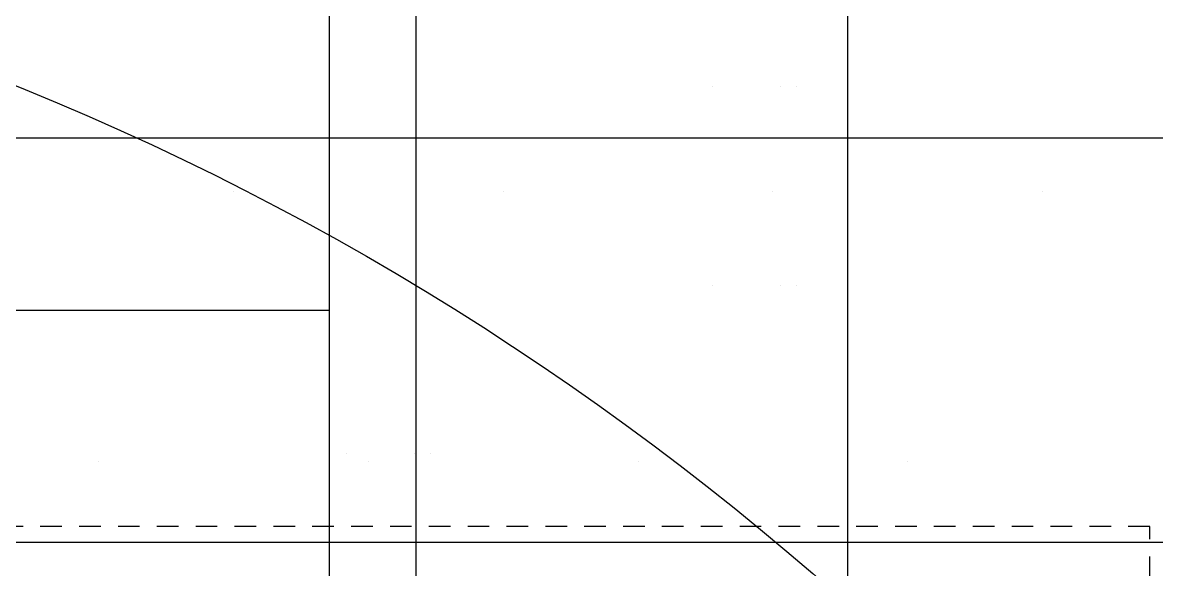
# Model space of a CAD drawing. Header units: inches. Extents: x -31 to 122, y -49 to 49.
# Drawn here: x 6.22 to 12.79, y 12.5 to 15.67 of the extents above; entities that cross this region are included whole.
import ezdxf
from ezdxf.enums import TextEntityAlignment as Align

# ---------------------------------------------------------------- set-up
doc = ezdxf.new("R2010")
doc.units = ezdxf.units.IN
doc.header["$MEASUREMENT"] = 0
doc.linetypes.add('HIDDEN2', pattern=[0.1875, 0.125, -0.0625])
for name, color, linetype in [('M-BLKA', 4, 'Continuous'), ('M-TRBX-AIRT', 4, 'Continuous'), ('M-TRBX-WTRT', 4, 'Continuous')]:
    doc.layers.add(name, color=color, linetype=linetype)
doc.styles.add('BRA-NRW1', font='romans.shx', dxfattribs={"width": 0.65, "height": 8})
doc.styles.add('BRA-NRW2', font='romans.shx', dxfattribs={"width": 0.6, "height": 7})

# ---------------------------------------------------------------- blocks, each defined once
blk = doc.blocks.new('HVIF18')
blk.add_line((11, 17), (11, -17))
blk = doc.blocks.new('HVIF60')
for p, q in [((11, 49), (11, -49)), ((8.5, 33), (8.5, -33))]:
    blk.add_line(p, q)
blk = doc.blocks.new('HVIF36')
for p, q in [((11, 31), (11, -31)), ((8.5, 21), (8.5, -21))]:
    blk.add_line(p, q)
blk = doc.blocks.new('HVIF24')
for p, q in [((11, 22.5), (11, -22.5)), ((0, 15), (11, 15)), ((8.5, 15), (8.5, -15))]:
    blk.add_line(p, q)
blk = doc.blocks.new('HVRF25')
at = {"linetype": 'HIDDEN2'}
blk.add_lwpolyline([(-12.75, 12.75), (-12.75, -12.75), (12.75, -12.75), (12.75, 12.75)], close=True, dxfattribs=at)
blk.add_circle((0, 0), 22)
blk = doc.blocks.new('HVRF19')
blk.add_circle((0, 0), 16.5)
blk = doc.blocks.new('HVRF37')
blk.add_circle((0, 0), 31)
blk = doc.blocks.new('HVRF31')
blk.add_circle((0, 0), 25)
blk = doc.blocks.new('hvtb19')
for p, q in [((8, 15), (58, 15)), ((8, -15), (8, 15)), ((8, 14), (0, 14))]:
    blk.add_line(p, q)
at = {"color": 4}
blk.add_line((10.2183, 14.1472), (10.2183, 14.1472), dxfattribs=at)
blk = doc.blocks.new('hvtb22e')
at = {"color": 4}
for p, q in [((10.7036, 15.2944), (10.7036, 15.2944)), ((8.5823, 13.1731), (8.5823, 13.1731))]:
    blk.add_line(p, q, dxfattribs=at)
blk = doc.blocks.new('hvtb22c')
blk.add_line((8, -17), (8, 17))
at = {"color": 4}
for p, q in [((10.6111, 15.2944), (10.6111, 15.2944)), ((8.4898, 13.1731), (8.4898, 13.1731))]:
    blk.add_line(p, q, dxfattribs=at)
blk = doc.blocks.new('hvtb22')
blk.add_line((8, -17), (8, 17))
at = {"color": 4}
for p, q in [((10.2183, 15.2944), (10.2183, 15.2944)), ((8.097, 13.1731), (8.097, 13.1731))]:
    blk.add_line(p, q, dxfattribs=at)
blk = doc.blocks.new('hvtb19e')
blk.add_line((0, 15), (50, 15))
at = {"color": 4}
blk.add_line((10.7036, 14.1472), (10.7036, 14.1472), dxfattribs=at)
blk = doc.blocks.new('hvtb19c')
for p, q in [((8, 15), (58, 15)), ((8, -15), (8, 15)), ((8, 14), (0, 14))]:
    blk.add_line(p, q)
at = {"color": 4}
blk.add_line((10.6111, 14.1472), (10.6111, 14.1472), dxfattribs=at)
blk = doc.blocks.new('*X158')
at = {"color": 0}
for p, q in [((5069.53125, 2820.3125), (5069.53125, 2820.3125)), ((5071.09375, 2820.3125), (5071.09375, 2820.3125)), ((5072.65625, 2820.3125), (5072.65625, 2820.3125)), ((5074.21875, 2820.3125), (5074.21875, 2820.3125)), ((5068.75, 2818.75), (5068.75, 2818.75)), ((5070.3125, 2818.75), (5070.3125, 2818.75)), ((5071.875, 2818.75), (5071.875, 2818.75)), ((5073.4375, 2818.75), (5073.4375, 2818.75))]:
    blk.add_line(p, q, dxfattribs=at)
blk = doc.blocks.new('hvtbeav6n')
at = {"color": 8}
blk.add_blockref('*X158', (-5062.0886, -2805.6239), dxfattribs=at)
blk = doc.blocks.new('*X162')
at = {"color": 0}
for p, q in [((5069.53125, 2820.3125), (5069.53125, 2820.3125)), ((5071.09375, 2820.3125), (5071.09375, 2820.3125)), ((5072.65625, 2820.3125), (5072.65625, 2820.3125)), ((5074.21875, 2820.3125), (5074.21875, 2820.3125)), ((5068.75, 2818.75), (5068.75, 2818.75)), ((5070.3125, 2818.75), (5070.3125, 2818.75)), ((5071.875, 2818.75), (5071.875, 2818.75)), ((5073.4375, 2818.75), (5073.4375, 2818.75))]:
    blk.add_line(p, q, dxfattribs=at)
blk = doc.blocks.new('hvtbeav6')
at = {"color": 8}
blk.add_blockref('*X162', (-5062.0886, -2805.6239), dxfattribs=at)
blk = doc.blocks.new('*X193')
at = {"color": 0}
for p, q in [((5069.53125, 2820.3125), (5069.53125, 2820.3125)), ((5071.09375, 2820.3125), (5071.09375, 2820.3125)), ((5072.65625, 2820.3125), (5072.65625, 2820.3125)), ((5074.21875, 2820.3125), (5074.21875, 2820.3125)), ((5068.75, 2818.75), (5068.75, 2818.75)), ((5070.3125, 2818.75), (5070.3125, 2818.75)), ((5071.875, 2818.75), (5071.875, 2818.75)), ((5073.4375, 2818.75), (5073.4375, 2818.75))]:
    blk.add_line(p, q, dxfattribs=at)
blk = doc.blocks.new('hvtbsav6n')
at = {"color": 8}
blk.add_blockref('*X193', (-5062.0886, -2805.6239), dxfattribs=at)
blk = doc.blocks.new('*X197')
at = {"color": 0}
for p, q in [((5069.53125, 2820.3125), (5069.53125, 2820.3125)), ((5071.09375, 2820.3125), (5071.09375, 2820.3125)), ((5072.65625, 2820.3125), (5072.65625, 2820.3125)), ((5074.21875, 2820.3125), (5074.21875, 2820.3125)), ((5068.75, 2818.75), (5068.75, 2818.75)), ((5070.3125, 2818.75), (5070.3125, 2818.75)), ((5071.875, 2818.75), (5071.875, 2818.75)), ((5073.4375, 2818.75), (5073.4375, 2818.75))]:
    blk.add_line(p, q, dxfattribs=at)
blk = doc.blocks.new('hvtbsav6')
at = {"color": 8}
blk.add_blockref('*X197', (-5062.0886, -2805.6239), dxfattribs=at)
blk = doc.blocks.new('TB-VCV19')
for p, q in [((8, 15), (63, 15)), ((8, 14), (8, 15)), ((8, 14), (0, 14))]:
    blk.add_line(p, q)
at = {"layer": 'M-BLKA', "style": 'BRA-NRW1', "width": 0.65}
for tag, p in [('BOXTYPE', (35.5, 0)), ('ATC', (27.1305, -33.5203))]:
    blk.add_attdef(tag, text='', height=8, dxfattribs=at).set_placement(p, align=Align.MIDDLE_CENTER)
at = {"layer": 'M-TRBX-AIRT', "style": 'BRA-NRW1', "width": 0.65}
blk.add_attdef('AIR', text='', height=8, dxfattribs=at).set_placement((27.1305, -21.155), align=Align.MIDDLE_CENTER)
at = {"layer": 'M-TRBX-WTRT', "style": 'BRA-NRW1', "width": 0.65}
blk.add_attdef('WATER', text='', height=8, dxfattribs=at).set_placement((27.1305, -21.155), align=Align.MIDDLE_CENTER)
blk = doc.blocks.new('TB-SV4')
blk.add_line((4.6896, 12.6586), (106.4396, 12.6586))
at = {"layer": 'M-BLKA', "style": 'BRA-NRW1', "width": 0.65}
for tag, p in [('BOXTYPE', (25.0489, 0)), ('HEAT', (58.0489, 0)), ('SOUND', (88.0489, 0)), ('ATC', (21.264, -29.3414))]:
    blk.add_attdef(tag, text='', height=8, dxfattribs=at).set_placement(p, align=Align.MIDDLE_CENTER)
at = {"layer": 'M-TRBX-AIRT', "style": 'BRA-NRW1', "width": 0.65}
blk.add_attdef('AIR', text='', height=8, dxfattribs=at).set_placement((21.264, -17.3414), align=Align.MIDDLE_CENTER)
at = {"layer": 'M-TRBX-WTRT', "style": 'BRA-NRW1', "width": 0.65}
blk.add_attdef('WATER', text='', height=8, dxfattribs=at).set_placement((21.264, -17.3414), align=Align.MIDDLE_CENTER)
blk = doc.blocks.new('TB-VVE19')
blk.add_line((0, 15), (50, 15))
at = {"layer": 'M-BLKA', "style": 'BRA-NRW1', "width": 0.65}
for tag, p in [('BOXTYPE', (25, 0)), ('ATC', (19.1305, -33.5646))]:
    blk.add_attdef(tag, text='', height=8, dxfattribs=at).set_placement(p, align=Align.MIDDLE_CENTER)
at = {"layer": 'M-TRBX-AIRT', "style": 'BRA-NRW1', "width": 0.65}
blk.add_attdef('AIR', text='', height=8, dxfattribs=at).set_placement((19.1305, -21.1882), align=Align.MIDDLE_CENTER)
at = {"layer": 'M-TRBX-WTRT', "style": 'BRA-NRW1', "width": 0.65}
blk.add_attdef('WATER', text='', height=8, dxfattribs=at).set_placement((19.1305, -21.1882), align=Align.MIDDLE_CENTER)
blk = doc.blocks.new('TB-VCVns19')
for p, q in [((8, 15), (32, 15)), ((8, 14), (8, 15)), ((8, 14), (0, 14))]:
    blk.add_line(p, q)
at = {"layer": 'M-BLKA'}
for tag, height, style, width, p in [('BOXTYPE', 7, 'BRA-NRW2', 0.6, (18.0472, 0)), ('ATC', 8, 'BRA-NRW1', 0.65, (27.1305, -33.5203))]:
    blk.add_attdef(tag, text='', height=height, dxfattribs=dict(at, style=style, width=width)).set_placement(p, align=Align.MIDDLE_CENTER)
at = {"layer": 'M-TRBX-AIRT', "style": 'BRA-NRW1', "width": 0.65}
blk.add_attdef('AIR', text='', height=8, dxfattribs=at).set_placement((27.1305, -21.155), align=Align.MIDDLE_CENTER)
at = {"layer": 'M-TRBX-WTRT', "style": 'BRA-NRW1', "width": 0.65}
blk.add_attdef('WATER', text='', height=8, dxfattribs=at).set_placement((27.1305, -21.155), align=Align.MIDDLE_CENTER)
blk = doc.blocks.new('TB-VVR19')
blk.add_line((0, 15), (50, 15))
at = {"layer": 'M-BLKA', "style": 'BRA-NRW1', "width": 0.65}
for tag, p in [('BOXTYPE', (25, 0)), ('ATC', (19.1305, -33.5646))]:
    blk.add_attdef(tag, text='', height=8, dxfattribs=at).set_placement(p, align=Align.MIDDLE_CENTER)
at = {"layer": 'M-TRBX-AIRT', "style": 'BRA-NRW1', "width": 0.65}
blk.add_attdef('AIR', text='', height=8, dxfattribs=at).set_placement((19.1305, -21.1882), align=Align.MIDDLE_CENTER)
at = {"layer": 'M-TRBX-WTRT', "style": 'BRA-NRW1', "width": 0.65}
blk.add_attdef('WATER', text='', height=8, dxfattribs=at).set_placement((19.1305, -21.1882), align=Align.MIDDLE_CENTER)

msp = doc.modelspace()

# ---------------------------------------------------------------- block references
for name in ['HVIF60', 'HVRF37', 'HVIF36', 'HVRF31', 'HVIF24', 'HVRF25', 'hvtbeav6n', 'hvtbeav6', 'hvtbsav6n', 'hvtbsav6', 'HVIF18', 'hvtb22e', 'hvtb22c', 'hvtb22', 'HVRF19', 'TB-VVE19', 'TB-VVR19', 'hvtb19', 'hvtb19e', 'hvtb19c', 'TB-VCV19', 'TB-VCVns19', 'TB-SV4']:
    msp.add_blockref(name, (0, 0))

doc.saveas('drawing.dxf')
